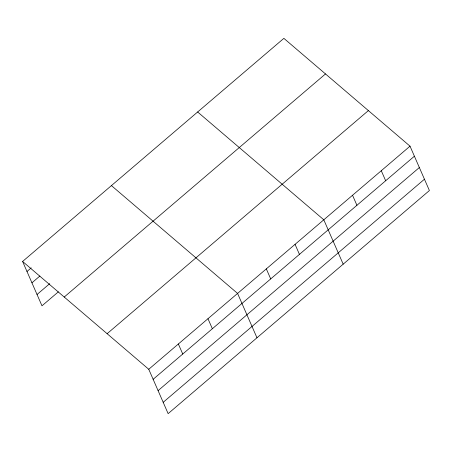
<?xml version="1.0" encoding="UTF-8"?>
<svg xmlns="http://www.w3.org/2000/svg" width="452" height="452" viewBox="0 0 452 452"><rect width="100%" height="100%" fill="white"/><g stroke="black" fill="none" stroke-linecap="round" stroke-linejoin="round"><path stroke-width="0.68" d="M22.6 261.459L283.867 38.358L410.02 146.177L429.4 190.541L168.133 413.642L148.753 369.278L22.6 261.459L41.979 305.823L58.376 291.828M26.984 271.488L31.211 267.878M31.934 282.822L39.861 276.048M37.03 294.495L49.72 283.658M64.229 297.037L325.496 73.942M107.124 333.695L368.386 110.599M148.753 369.278L410.02 146.177M153.138 379.307L414.399 156.211M158.087 390.641L419.349 167.539M163.183 402.314L424.451 179.212M197.648 111.983L323.801 219.802L343.181 264.166M111.429 185.602L237.582 293.421L256.968 337.785M381.279 170.72L385.663 180.749M352.537 195.258L356.922 205.293M295.06 244.34L299.444 254.374M266.324 268.883L270.703 278.912M207.971 318.711L212.355 328.74M178.365 343.995L182.744 354.023"/></g></svg>
